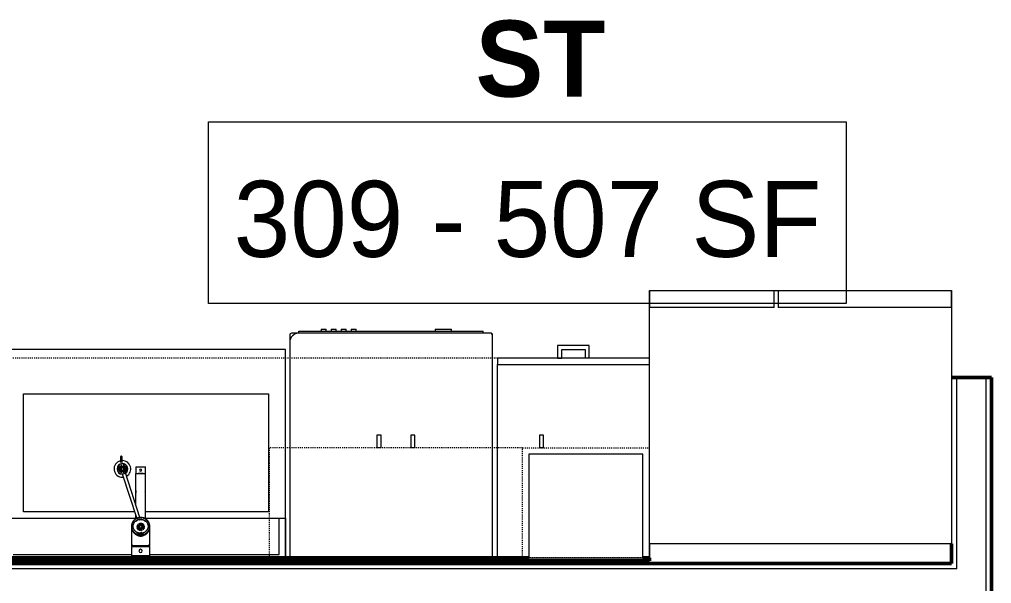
# Model space of a CAD drawing. Header units: inches. Extents: x -4217 to -1814, y 9706 to 12425.
# Drawn here: x -3292.2 to -3177.1, y 11916.4 to 11983.1 of the extents above; entities that cross this region are included whole.
import ezdxf

# ---------------------------------------------------------------- set-up
doc = ezdxf.new("R2010")
doc.units = ezdxf.units.IN
doc.header["$MEASUREMENT"] = 0
doc.linetypes.add('Dash', pattern=[0.25, 0.125, -0.125])
for name, color, linetype, lineweight in [('A-AREA-IDEN', 2, 'Continuous', 9), ('A-GENM-2', 250, 'Continuous', 9), ('A-GENM-3', 10, 'Continuous', 50), ('A-WALL-3', 10, 'Continuous', 50), ('A-WALL-4', 50, 'Continuous', 13), ('P-SANR-FIXT-2', 250, 'Continuous', 9), ('Q-CASE-3', 250, 'Continuous', 9), ('Q-CASE-4', 250, 'Dash', 9), ('Q-CASE-HDLN-1', 250, 'Dash', 9), ('Q-SPCQ-1', 250, 'Continuous', 9)]:
    doc.layers.add(name, color=color, linetype=linetype, lineweight=lineweight)
doc.styles.add('Century Gothic', font='ufonts.com_century-gothic.ttf', dxfattribs={"height": 9})
doc.styles.add('Century Gothic_B', font='GOTHICB.TTF', dxfattribs={"height": 9})

msp = doc.modelspace()

# ---------------------------------------------------------------- linework, layer by layer
at = {"layer": 'A-AREA-IDEN', "flags": 128}
msp.add_lwpolyline([(-3269.85459, 11971.02985), (-3194.34908, 11971.02985), (-3194.34908, 11949.53379), (-3269.85459, 11949.53379)], close=True, dxfattribs=at)
at = {"layer": 'A-GENM-2'}
for p, q in [((-3280.27169, 11931.35082), (-3280.27169, 11930.68568)), ((-3280.07484, 11930.68568), (-3280.07484, 11931.35082)), ((-3280.33364, 11929.92145), (-3280.46593, 11930.3406)), ((-3279.91688, 11930.5177), (-3279.7835, 11930.09507)), ((-3278.4446, 11930.19371), (-3278.4446, 11929.40631)), ((-3278.4446, 11930.19371), (-3277.30287, 11930.19371)), ((-3277.30287, 11929.40631), (-3277.30287, 11930.19371)), ((-3280.28173, 11929.93783), (-3280.33364, 11929.92145)), ((-3280.04897, 11929.35021), (-3278.33578, 11924.07756)), ((-3277.95481, 11924.1791), (-3279.67521, 11929.47396)), ((-3278.46429, 11929.40631), (-3278.46429, 11925.73887)), ((-3278.46429, 11929.40631), (-3278.44417, 11929.40631)), ((-3278.37055, 11929.40631), (-3278.29132, 11929.40631)), ((-3278.27869, 11929.40631), (-3278.16901, 11929.40631)), ((-3278.15971, 11929.40631), (-3278.02658, 11929.40631)), ((-3278.02682, 11929.40631), (-3278.15917, 11929.40631)), ((-3278.0216, 11929.40631), (-3277.72587, 11929.40631)), ((-3277.72599, 11929.40631), (-3278.02149, 11929.40631)), ((-3277.72089, 11929.40631), (-3277.58776, 11929.40631)), ((-3277.5883, 11929.40631), (-3277.72065, 11929.40631)), ((-3277.57846, 11929.40631), (-3277.46878, 11929.40631)), ((-3277.45615, 11929.40631), (-3277.37692, 11929.40631)), ((-3277.3623, 11929.40631), (-3277.28319, 11929.40631)), ((-3277.28319, 11924.00696), (-3277.28319, 11929.40631)), ((-3278.46429, 11927.99903), (-3278.46429, 11927.08189)), ((-3277.28319, 11927.08189), (-3277.28319, 11927.99903)), ((-3278.46429, 11924.44239), (-3278.46429, 11924.00696)), ((-3277.25492, 11923.95153), (-3277.29086, 11923.97432)), ((-3278.95641, 11923.10709), (-3278.95641, 11920.84331)), ((-3277.87374, 11922.27489), (-3277.90937, 11922.27556)), ((-3276.79106, 11920.84331), (-3276.79106, 11923.10709)), ((-3278.89736, 11921.00565), (-3278.89736, 11920.76516)), ((-3276.85011, 11920.76516), (-3276.85011, 11921.00565)), ((-3276.79106, 11920.84331), (-3278.95641, 11920.84331)), ((-3278.95641, 11920.76516), (-3278.95641, 11919.66221)), ((-3278.95641, 11920.76516), (-3276.79106, 11920.76516)), ((-3276.79106, 11919.66221), (-3276.79106, 11920.76516)), ((-3276.79106, 11919.66221), (-3278.95641, 11919.66221))]:
    msp.add_line(p, q, dxfattribs=at)
at = {"layer": 'A-GENM-2', "flags": 128}
for points in [[(-3277.87374, 11924.17753), (-3277.91682, 11924.17671), (-3277.95983, 11924.17427), (-3278.00271, 11924.1702), (-3278.04539, 11924.16452), (-3278.0878, 11924.15722), (-3278.12988, 11924.14832), (-3278.17156, 11924.13784), (-3278.21278, 11924.12578), (-3278.25346, 11924.11218), (-3278.29356, 11924.09703), (-3278.33299, 11924.08038), (-3278.37171, 11924.06224), (-3278.40965, 11924.04265), (-3278.44675, 11924.02162), (-3278.48295, 11923.9992), (-3278.51819, 11923.97541), (-3278.55241, 11923.9503), (-3278.58557, 11923.92389), (-3278.6176, 11923.89624), (-3278.64845, 11923.86737), (-3278.67808, 11923.83735), (-3278.70644, 11923.80621), (-3278.73347, 11923.774), (-3278.75913, 11923.74078), (-3278.78338, 11923.70659), (-3278.80618, 11923.67149), (-3278.82749, 11923.63554), (-3278.84727, 11923.59878), (-3278.8655, 11923.56129), (-3278.88213, 11923.52313), (-3278.89714, 11923.48434), (-3278.9105, 11923.445), (-3278.9222, 11923.40517), (-3278.9322, 11923.36492), (-3278.94049, 11923.32431), (-3278.94707, 11923.28341), (-3278.95191, 11923.24229), (-3278.955, 11923.20101), (-3278.95635, 11923.15965), (-3278.95641, 11923.14848)], [(-3278.9105, 11923.40362), (-3278.9222, 11923.36379), (-3278.9322, 11923.32354), (-3278.94049, 11923.28293), (-3278.94707, 11923.24203), (-3278.95191, 11923.20091), (-3278.955, 11923.15963), (-3278.95635, 11923.11826), (-3278.95641, 11923.10709)], [(-3278.91096, 11923.41751), (-3278.92254, 11923.37579), (-3278.93245, 11923.33363), (-3278.94066, 11923.29111), (-3278.94717, 11923.2483), (-3278.95195, 11923.20526), (-3278.95502, 11923.16207), (-3278.95635, 11923.11878), (-3278.95595, 11923.07548), (-3278.95382, 11923.03223), (-3278.94996, 11922.9891), (-3278.94439, 11922.94615), (-3278.93709, 11922.90347), (-3278.9281, 11922.86111), (-3278.91742, 11922.81914)], [(-3278.91096, 11923.41751), (-3278.92254, 11923.37579), (-3278.93245, 11923.33363), (-3278.94066, 11923.29111), (-3278.94717, 11923.2483), (-3278.95195, 11923.20526), (-3278.95502, 11923.16207), (-3278.95635, 11923.11878), (-3278.95595, 11923.07548), (-3278.95382, 11923.03223), (-3278.94996, 11922.9891), (-3278.94439, 11922.94615), (-3278.93709, 11922.90347), (-3278.9281, 11922.86111), (-3278.91742, 11922.81914)], [(-3278.91096, 11923.41751), (-3278.92254, 11923.37579), (-3278.93245, 11923.33363), (-3278.94066, 11923.29111), (-3278.94717, 11923.2483), (-3278.95195, 11923.20526), (-3278.95502, 11923.16207), (-3278.95635, 11923.11878), (-3278.95595, 11923.07548), (-3278.95382, 11923.03223), (-3278.94996, 11922.9891), (-3278.94439, 11922.94615), (-3278.93709, 11922.90347), (-3278.9281, 11922.86111), (-3278.91742, 11922.81914)], [(-3278.91096, 11923.41751), (-3278.92254, 11923.37579), (-3278.93245, 11923.33363), (-3278.94066, 11923.29111), (-3278.94717, 11923.2483), (-3278.95195, 11923.20526), (-3278.95502, 11923.16207), (-3278.95635, 11923.11878), (-3278.95595, 11923.07548), (-3278.95382, 11923.03223), (-3278.94996, 11922.9891), (-3278.94439, 11922.94615), (-3278.93709, 11922.90347), (-3278.9281, 11922.86111), (-3278.91742, 11922.81914)], [(-3278.91096, 11923.41751), (-3278.92254, 11923.37579), (-3278.93245, 11923.33363), (-3278.94066, 11923.29111), (-3278.94717, 11923.2483), (-3278.95195, 11923.20526), (-3278.95502, 11923.16207), (-3278.95635, 11923.11878), (-3278.95595, 11923.07548), (-3278.95382, 11923.03223), (-3278.94996, 11922.9891), (-3278.94439, 11922.94615), (-3278.93709, 11922.90347), (-3278.9281, 11922.86111), (-3278.91742, 11922.81914)], [(-3278.91096, 11923.41751), (-3278.92254, 11923.37579), (-3278.93245, 11923.33363), (-3278.94066, 11923.29111), (-3278.94717, 11923.2483), (-3278.95195, 11923.20526), (-3278.95502, 11923.16207), (-3278.95635, 11923.11878), (-3278.95595, 11923.07548), (-3278.95382, 11923.03223), (-3278.94996, 11922.9891), (-3278.94439, 11922.94615), (-3278.93709, 11922.90347), (-3278.9281, 11922.86111), (-3278.91742, 11922.81914)], [(-3278.55452, 11923.94895), (-3278.58764, 11923.92106), (-3278.61962, 11923.89186), (-3278.6504, 11923.8614), (-3278.67994, 11923.82974), (-3278.7082, 11923.79692), (-3278.73512, 11923.763), (-3278.76066, 11923.72803), (-3278.78478, 11923.69207), (-3278.80744, 11923.65517), (-3278.82861, 11923.61739), (-3278.84825, 11923.5788)], [(-3278.55452, 11923.94895), (-3278.58764, 11923.92106), (-3278.61962, 11923.89186), (-3278.6504, 11923.8614), (-3278.67994, 11923.82974), (-3278.7082, 11923.79692), (-3278.73512, 11923.763), (-3278.76066, 11923.72803), (-3278.78478, 11923.69207), (-3278.80744, 11923.65517), (-3278.82861, 11923.61739), (-3278.84825, 11923.5788)], [(-3278.55452, 11923.94895), (-3278.58764, 11923.92106), (-3278.61962, 11923.89186), (-3278.6504, 11923.8614), (-3278.67994, 11923.82974), (-3278.7082, 11923.79692), (-3278.73512, 11923.763), (-3278.76066, 11923.72803), (-3278.78478, 11923.69207), (-3278.80744, 11923.65517), (-3278.82861, 11923.61739), (-3278.84825, 11923.5788)], [(-3278.55452, 11923.94895), (-3278.58764, 11923.92106), (-3278.61962, 11923.89186), (-3278.6504, 11923.8614), (-3278.67994, 11923.82974), (-3278.7082, 11923.79692), (-3278.73512, 11923.763), (-3278.76066, 11923.72803), (-3278.78478, 11923.69207), (-3278.80744, 11923.65517), (-3278.82861, 11923.61739), (-3278.84825, 11923.5788)], [(-3278.55452, 11923.94895), (-3278.58764, 11923.92106), (-3278.61962, 11923.89186), (-3278.6504, 11923.8614), (-3278.67994, 11923.82974), (-3278.7082, 11923.79692), (-3278.73512, 11923.763), (-3278.76066, 11923.72803), (-3278.78478, 11923.69207), (-3278.80744, 11923.65517), (-3278.82861, 11923.61739), (-3278.84825, 11923.5788)], [(-3278.55452, 11923.94895), (-3278.58764, 11923.92106), (-3278.61962, 11923.89186), (-3278.6504, 11923.8614), (-3278.67994, 11923.82974), (-3278.7082, 11923.79692), (-3278.73512, 11923.763), (-3278.76066, 11923.72803), (-3278.78478, 11923.69207), (-3278.80744, 11923.65517), (-3278.82861, 11923.61739), (-3278.84825, 11923.5788)], [(-3278.75956, 11923.14848), (-3278.75886, 11923.18153), (-3278.75677, 11923.21453), (-3278.75328, 11923.24743), (-3278.74839, 11923.28018), (-3278.74213, 11923.31273), (-3278.73449, 11923.34503), (-3278.72549, 11923.37702), (-3278.71514, 11923.40866), (-3278.70345, 11923.43991), (-3278.69044, 11923.4707), (-3278.67613, 11923.501), (-3278.66054, 11923.53075), (-3278.6437, 11923.5599), (-3278.62562, 11923.58842), (-3278.60633, 11923.61625), (-3278.58587, 11923.64335), (-3278.56426, 11923.66967), (-3278.54154, 11923.69518), (-3278.51774, 11923.71983), (-3278.4929, 11923.74357), (-3278.46705, 11923.76638), (-3278.44024, 11923.7882), (-3278.41251, 11923.80901), (-3278.3839, 11923.82877), (-3278.35445, 11923.84744), (-3278.32422, 11923.86499), (-3278.29325, 11923.8814), (-3278.2616, 11923.89664), (-3278.22931, 11923.91067), (-3278.19643, 11923.92348), (-3278.16302, 11923.93503), (-3278.12914, 11923.94533), (-3278.09483, 11923.95433), (-3278.06016, 11923.96203), (-3278.02519, 11923.96842), (-3277.98996, 11923.97348), (-3277.95454, 11923.97721), (-3277.91899, 11923.97959), (-3277.88336, 11923.98063), (-3277.87374, 11923.98068)], [(-3278.71514, 11923.36728), (-3278.70345, 11923.39853), (-3278.69044, 11923.42932)], [(-3278.55241, 11923.90891), (-3278.58557, 11923.88251), (-3278.6176, 11923.85485), (-3278.64845, 11923.82599)], [(-3277.87374, 11924.18977), (-3277.91703, 11924.1889), (-3277.96026, 11924.18631), (-3278.00335, 11924.18198), (-3278.04623, 11924.17594), (-3278.08883, 11924.16819), (-3278.13109, 11924.15874), (-3278.17294, 11924.14761), (-3278.21431, 11924.13481), (-3278.25514, 11924.12037), (-3278.29535, 11924.1043), (-3278.33489, 11924.08665), (-3278.37369, 11924.06742), (-3278.4117, 11924.04666), (-3278.44884, 11924.0244), (-3278.48506, 11924.00066), (-3278.52031, 11923.9755)], [(-3277.87374, 11924.18977), (-3277.91703, 11924.1889), (-3277.96026, 11924.18631), (-3278.00335, 11924.18198), (-3278.04623, 11924.17594), (-3278.08883, 11924.16819), (-3278.13109, 11924.15874), (-3278.17294, 11924.14761), (-3278.21431, 11924.13481), (-3278.25514, 11924.12037), (-3278.29535, 11924.1043), (-3278.33489, 11924.08665), (-3278.37369, 11924.06742), (-3278.4117, 11924.04666), (-3278.44884, 11924.0244), (-3278.48506, 11924.00066)], [(-3277.87374, 11924.18977), (-3277.91703, 11924.1889), (-3277.96026, 11924.18631), (-3278.00335, 11924.18198), (-3278.04623, 11924.17594), (-3278.08883, 11924.16819), (-3278.13109, 11924.15874), (-3278.17294, 11924.14761), (-3278.21431, 11924.13481), (-3278.25514, 11924.12037), (-3278.29535, 11924.1043), (-3278.33489, 11924.08665), (-3278.37369, 11924.06742), (-3278.4117, 11924.04666), (-3278.44884, 11924.0244), (-3278.48506, 11924.00066)], [(-3277.87374, 11924.18977), (-3277.91703, 11924.1889), (-3277.96026, 11924.18631), (-3278.00335, 11924.18198), (-3278.04623, 11924.17594), (-3278.08883, 11924.16819), (-3278.13109, 11924.15874), (-3278.17294, 11924.14761), (-3278.21431, 11924.13481), (-3278.25514, 11924.12037), (-3278.29535, 11924.1043), (-3278.33489, 11924.08665), (-3278.37369, 11924.06742), (-3278.4117, 11924.04666), (-3278.44884, 11924.0244), (-3278.48506, 11924.00066)], [(-3277.87374, 11924.18977), (-3277.91703, 11924.1889), (-3277.96026, 11924.18631), (-3278.00335, 11924.18198), (-3278.04623, 11924.17594), (-3278.08883, 11924.16819), (-3278.13109, 11924.15874), (-3278.17294, 11924.14761), (-3278.21431, 11924.13481), (-3278.25514, 11924.12037), (-3278.29535, 11924.1043), (-3278.33489, 11924.08665), (-3278.37369, 11924.06742), (-3278.4117, 11924.04666), (-3278.44884, 11924.0244), (-3278.48506, 11924.00066)], [(-3277.87374, 11924.18977), (-3277.91703, 11924.1889), (-3277.96026, 11924.18631), (-3278.00335, 11924.18198), (-3278.04623, 11924.17594), (-3278.08883, 11924.16819), (-3278.13109, 11924.15874), (-3278.17294, 11924.14761), (-3278.21431, 11924.13481), (-3278.25514, 11924.12037), (-3278.29535, 11924.1043), (-3278.33489, 11924.08665), (-3278.37369, 11924.06742), (-3278.4117, 11924.04666), (-3278.44884, 11924.0244), (-3278.48506, 11924.00066)], [(-3278.46705, 11923.72499), (-3278.44024, 11923.74682), (-3278.41251, 11923.76763), (-3278.3839, 11923.78738), (-3278.35445, 11923.80606), (-3278.32422, 11923.82361), (-3278.29325, 11923.84002), (-3278.2616, 11923.85525), (-3278.22931, 11923.86929)], [(-3278.12988, 11924.10694), (-3278.17156, 11924.09646), (-3278.21278, 11924.0844), (-3278.25346, 11924.07079), (-3278.29356, 11924.05565), (-3278.33299, 11924.039), (-3278.37171, 11924.02086)], [(-3277.87374, 11924.13615), (-3277.91682, 11924.13533), (-3277.95983, 11924.13289), (-3278.00271, 11924.12882), (-3278.04539, 11924.12313), (-3278.0878, 11924.11584)], [(-3278.06016, 11923.92065), (-3278.02519, 11923.92704), (-3277.98996, 11923.9321), (-3277.95454, 11923.93583), (-3277.91899, 11923.93821), (-3277.88336, 11923.93925), (-3277.87374, 11923.9393)], [(-3276.88926, 11923.55765), (-3276.90807, 11923.59665), (-3276.92842, 11923.63488), (-3276.95028, 11923.67226), (-3276.97362, 11923.70874), (-3276.9984, 11923.74425), (-3277.02458, 11923.77874), (-3277.05211, 11923.81216), (-3277.08097, 11923.84446), (-3277.11109, 11923.87557), (-3277.14243, 11923.90545), (-3277.17494, 11923.93406), (-3277.20857, 11923.96134), (-3277.24326, 11923.98726), (-3277.27896, 11924.01177), (-3277.31562, 11924.03483), (-3277.35316, 11924.0564), (-3277.39154, 11924.07646), (-3277.43069, 11924.09497), (-3277.47055, 11924.1119), (-3277.51105, 11924.12722), (-3277.55214, 11924.1409), (-3277.59374, 11924.15294), (-3277.63578, 11924.1633), (-3277.67821, 11924.17197), (-3277.72095, 11924.17894), (-3277.76393, 11924.18419), (-3277.80709, 11924.18772), (-3277.85036, 11924.18952), (-3277.87374, 11924.18977)], [(-3277.24326, 11923.98726), (-3277.27896, 11924.01177), (-3277.31562, 11924.03483), (-3277.35316, 11924.0564), (-3277.39154, 11924.07646), (-3277.43069, 11924.09497), (-3277.47055, 11924.1119), (-3277.51105, 11924.12722), (-3277.55214, 11924.1409), (-3277.59374, 11924.15294), (-3277.63578, 11924.1633), (-3277.67821, 11924.17197), (-3277.72095, 11924.17894), (-3277.76393, 11924.18419), (-3277.80709, 11924.18772), (-3277.85036, 11924.18952), (-3277.87374, 11924.18977)], [(-3277.24326, 11923.98726), (-3277.27896, 11924.01177), (-3277.31562, 11924.03483), (-3277.35316, 11924.0564), (-3277.39154, 11924.07646), (-3277.43069, 11924.09497), (-3277.47055, 11924.1119), (-3277.51105, 11924.12722), (-3277.55214, 11924.1409), (-3277.59374, 11924.15294), (-3277.63578, 11924.1633), (-3277.67821, 11924.17197), (-3277.72095, 11924.17894), (-3277.76393, 11924.18419), (-3277.80709, 11924.18772), (-3277.85036, 11924.18952), (-3277.87374, 11924.18977)], [(-3277.24326, 11923.98726), (-3277.27896, 11924.01177), (-3277.31562, 11924.03483), (-3277.35316, 11924.0564), (-3277.39154, 11924.07646), (-3277.43069, 11924.09497), (-3277.47055, 11924.1119), (-3277.51105, 11924.12722), (-3277.55214, 11924.1409), (-3277.59374, 11924.15294), (-3277.63578, 11924.1633), (-3277.67821, 11924.17197), (-3277.72095, 11924.17894), (-3277.76393, 11924.18419), (-3277.80709, 11924.18772), (-3277.85036, 11924.18952), (-3277.87374, 11924.18977)], [(-3277.24326, 11923.98726), (-3277.27896, 11924.01177), (-3277.31562, 11924.03483), (-3277.35316, 11924.0564), (-3277.39154, 11924.07646), (-3277.43069, 11924.09497), (-3277.47055, 11924.1119), (-3277.51105, 11924.12722), (-3277.55214, 11924.1409), (-3277.59374, 11924.15294), (-3277.63578, 11924.1633), (-3277.67821, 11924.17197), (-3277.72095, 11924.17894), (-3277.76393, 11924.18419), (-3277.80709, 11924.18772), (-3277.85036, 11924.18952), (-3277.87374, 11924.18977)], [(-3277.24326, 11923.98726), (-3277.27896, 11924.01177), (-3277.31562, 11924.03483), (-3277.35316, 11924.0564), (-3277.39154, 11924.07646), (-3277.43069, 11924.09497), (-3277.47055, 11924.1119), (-3277.51105, 11924.12722), (-3277.55214, 11924.1409), (-3277.59374, 11924.15294), (-3277.63578, 11924.1633), (-3277.67821, 11924.17197), (-3277.72095, 11924.17894), (-3277.76393, 11924.18419), (-3277.80709, 11924.18772), (-3277.85036, 11924.18952), (-3277.87374, 11924.18977)], [(-3276.79106, 11923.14848), (-3276.79193, 11923.18985), (-3276.79456, 11923.23116), (-3276.79893, 11923.27233), (-3276.80503, 11923.3133), (-3276.81287, 11923.35399), (-3276.82241, 11923.39435), (-3276.83365, 11923.4343), (-3276.84656, 11923.47377), (-3276.86113, 11923.51272), (-3276.87733, 11923.55106), (-3276.89513, 11923.58874), (-3276.91449, 11923.62569), (-3276.93539, 11923.66187), (-3276.95779, 11923.6972), (-3276.98166, 11923.73164), (-3277.00694, 11923.76513), (-3277.03361, 11923.79762), (-3277.06161, 11923.82905), (-3277.0909, 11923.85938), (-3277.12143, 11923.88856), (-3277.15315, 11923.91655), (-3277.18601, 11923.94329), (-3277.21995, 11923.96876), (-3277.25492, 11923.99291), (-3277.29086, 11924.01571), (-3277.32772, 11924.03711), (-3277.36544, 11924.0571), (-3277.40396, 11924.07563), (-3277.4432, 11924.09269), (-3277.48313, 11924.10824), (-3277.52366, 11924.12226), (-3277.56474, 11924.13474), (-3277.6063, 11924.14565), (-3277.64828, 11924.15497), (-3277.6906, 11924.1627), (-3277.73322, 11924.16883), (-3277.77605, 11924.17333), (-3277.81904, 11924.17621), (-3277.86211, 11924.17747), (-3277.87374, 11924.17753)], [(-3277.73322, 11924.12744), (-3277.77605, 11924.13195), (-3277.81904, 11924.13483), (-3277.86211, 11924.13609), (-3277.87374, 11924.13615)], [(-3277.87374, 11923.98068), (-3277.8381, 11923.98), (-3277.80252, 11923.97798), (-3277.76706, 11923.97462), (-3277.73177, 11923.96992), (-3277.69672, 11923.96389), (-3277.66197, 11923.95654), (-3277.62756, 11923.94788), (-3277.59355, 11923.93794), (-3277.56001, 11923.92672), (-3277.52699, 11923.91425), (-3277.49453, 11923.90054), (-3277.4627, 11923.88563), (-3277.43154, 11923.86954), (-3277.40111, 11923.85229), (-3277.37144, 11923.83391), (-3277.3426, 11923.81445), (-3277.31463, 11923.79392), (-3277.28757, 11923.77236), (-3277.26145, 11923.74982), (-3277.23634, 11923.72633), (-3277.21225, 11923.70192), (-3277.18923, 11923.67664), (-3277.16732, 11923.65053), (-3277.14655, 11923.62364), (-3277.12694, 11923.596), (-3277.10854, 11923.56767), (-3277.09135, 11923.53868), (-3277.07542, 11923.50908), (-3277.06077, 11923.47893), (-3277.04741, 11923.44827), (-3277.03536, 11923.41714), (-3277.02464, 11923.3856), (-3277.01528, 11923.35369), (-3277.00727, 11923.32147), (-3277.00063, 11923.28899), (-3276.99538, 11923.25629), (-3276.99151, 11923.22342), (-3276.98904, 11923.19044), (-3276.98796, 11923.1574), (-3276.98791, 11923.14848)], [(-3277.87374, 11923.9393), (-3277.8381, 11923.93862), (-3277.80252, 11923.9366), (-3277.76706, 11923.93324), (-3277.73177, 11923.92854), (-3277.69672, 11923.92251)], [(-3277.4432, 11924.0513), (-3277.48313, 11924.06686), (-3277.52366, 11924.08088)], [(-3277.49453, 11923.85916), (-3277.4627, 11923.84425), (-3277.43154, 11923.82815), (-3277.40111, 11923.81091), (-3277.37144, 11923.79253), (-3277.3426, 11923.77306), (-3277.31463, 11923.75254), (-3277.28757, 11923.73098)], [(-3276.88926, 11923.55765), (-3276.90807, 11923.59665), (-3276.92842, 11923.63488), (-3276.95028, 11923.67226), (-3276.97362, 11923.70874), (-3276.9984, 11923.74425), (-3277.02458, 11923.77874), (-3277.05211, 11923.81216), (-3277.08097, 11923.84446), (-3277.11109, 11923.87557), (-3277.14243, 11923.90545), (-3277.17494, 11923.93406), (-3277.20857, 11923.96134)], [(-3276.88926, 11923.55765), (-3276.90807, 11923.59665), (-3276.92842, 11923.63488), (-3276.95028, 11923.67226), (-3276.97362, 11923.70874), (-3276.9984, 11923.74425), (-3277.02458, 11923.77874), (-3277.05211, 11923.81216), (-3277.08097, 11923.84446), (-3277.11109, 11923.87557), (-3277.14243, 11923.90545), (-3277.17494, 11923.93406), (-3277.20857, 11923.96134)], [(-3276.88926, 11923.55765), (-3276.90807, 11923.59665), (-3276.92842, 11923.63488), (-3276.95028, 11923.67226), (-3276.97362, 11923.70874), (-3276.9984, 11923.74425), (-3277.02458, 11923.77874), (-3277.05211, 11923.81216), (-3277.08097, 11923.84446), (-3277.11109, 11923.87557), (-3277.14243, 11923.90545), (-3277.17494, 11923.93406), (-3277.20857, 11923.96134)], [(-3276.88926, 11923.55765), (-3276.90807, 11923.59665), (-3276.92842, 11923.63488), (-3276.95028, 11923.67226), (-3276.97362, 11923.70874), (-3276.9984, 11923.74425), (-3277.02458, 11923.77874), (-3277.05211, 11923.81216), (-3277.08097, 11923.84446), (-3277.11109, 11923.87557), (-3277.14243, 11923.90545), (-3277.17494, 11923.93406), (-3277.20857, 11923.96134)], [(-3276.88926, 11923.55765), (-3276.90807, 11923.59665), (-3276.92842, 11923.63488), (-3276.95028, 11923.67226), (-3276.97362, 11923.70874), (-3276.9984, 11923.74425), (-3277.02458, 11923.77874), (-3277.05211, 11923.81216), (-3277.08097, 11923.84446), (-3277.11109, 11923.87557), (-3277.14243, 11923.90545), (-3277.17494, 11923.93406), (-3277.20857, 11923.96134)], [(-3276.93539, 11923.62049), (-3276.95779, 11923.65582), (-3276.98166, 11923.69026), (-3277.00694, 11923.72375), (-3277.03361, 11923.75624), (-3277.06161, 11923.78767), (-3277.0909, 11923.818), (-3277.12143, 11923.84718), (-3277.15315, 11923.87516)], [(-3277.06077, 11923.43755), (-3277.04741, 11923.40688), (-3277.03536, 11923.37576)], [(-3276.79106, 11923.10709), (-3276.79193, 11923.14847), (-3276.79456, 11923.18978), (-3276.79893, 11923.23095), (-3276.80503, 11923.27192), (-3276.81287, 11923.31261), (-3276.82241, 11923.35297), (-3276.83365, 11923.39292), (-3276.84656, 11923.43239)], [(-3276.82493, 11922.8384), (-3276.81502, 11922.88055), (-3276.80681, 11922.92307), (-3276.80031, 11922.96589), (-3276.79552, 11923.00892), (-3276.79246, 11923.05212), (-3276.79112, 11923.0954), (-3276.79152, 11923.13871), (-3276.79365, 11923.18196), (-3276.79751, 11923.22509), (-3276.80309, 11923.26803), (-3276.81038, 11923.31072), (-3276.81937, 11923.35308), (-3276.83005, 11923.39505), (-3276.8424, 11923.43655)], [(-3276.82493, 11922.8384), (-3276.81502, 11922.88055), (-3276.80681, 11922.92307), (-3276.80031, 11922.96589), (-3276.79552, 11923.00892), (-3276.79246, 11923.05212), (-3276.79112, 11923.0954), (-3276.79152, 11923.13871), (-3276.79365, 11923.18196), (-3276.79751, 11923.22509), (-3276.80309, 11923.26803), (-3276.81038, 11923.31072), (-3276.81937, 11923.35308), (-3276.83005, 11923.39505), (-3276.8424, 11923.43655)], [(-3276.82493, 11922.8384), (-3276.81502, 11922.88055), (-3276.80681, 11922.92307), (-3276.80031, 11922.96589), (-3276.79552, 11923.00892), (-3276.79246, 11923.05212), (-3276.79112, 11923.0954), (-3276.79152, 11923.13871), (-3276.79365, 11923.18196), (-3276.79751, 11923.22509), (-3276.80309, 11923.26803), (-3276.81038, 11923.31072), (-3276.81937, 11923.35308), (-3276.83005, 11923.39505), (-3276.8424, 11923.43655)], [(-3276.82493, 11922.8384), (-3276.81502, 11922.88055), (-3276.80681, 11922.92307), (-3276.80031, 11922.96589), (-3276.79552, 11923.00892), (-3276.79246, 11923.05212), (-3276.79112, 11923.0954), (-3276.79152, 11923.13871), (-3276.79365, 11923.18196), (-3276.79751, 11923.22509), (-3276.80309, 11923.26803), (-3276.81038, 11923.31072), (-3276.81937, 11923.35308), (-3276.83005, 11923.39505), (-3276.8424, 11923.43655)], [(-3276.82493, 11922.8384), (-3276.81502, 11922.88055), (-3276.80681, 11922.92307), (-3276.80031, 11922.96589), (-3276.79552, 11923.00892), (-3276.79246, 11923.05212), (-3276.79112, 11923.0954), (-3276.79152, 11923.13871), (-3276.79365, 11923.18196), (-3276.79751, 11923.22509), (-3276.80309, 11923.26803), (-3276.81038, 11923.31072), (-3276.81937, 11923.35308), (-3276.83005, 11923.39505), (-3276.8424, 11923.43655)], [(-3276.82493, 11922.8384), (-3276.81502, 11922.88055), (-3276.80681, 11922.92307), (-3276.80031, 11922.96589), (-3276.79552, 11923.00892), (-3276.79246, 11923.05212), (-3276.79112, 11923.0954), (-3276.79152, 11923.13871), (-3276.79365, 11923.18196), (-3276.79751, 11923.22509), (-3276.80309, 11923.26803), (-3276.81038, 11923.31072), (-3276.81937, 11923.35308), (-3276.83005, 11923.39505), (-3276.8424, 11923.43655)], [(-3278.95641, 11923.14848), (-3278.95554, 11923.1071), (-3278.95291, 11923.06579), (-3278.94855, 11923.02462), (-3278.94244, 11922.98365), (-3278.93461, 11922.94296), (-3278.92506, 11922.9026), (-3278.91382, 11922.86265), (-3278.90091, 11922.82318), (-3278.88634, 11922.78423), (-3278.87014, 11922.74589), (-3278.85235, 11922.70821), (-3278.83298, 11922.67126), (-3278.81208, 11922.63508), (-3278.78968, 11922.59975), (-3278.76582, 11922.56531), (-3278.74053, 11922.53182), (-3278.71386, 11922.49933), (-3278.68586, 11922.4679), (-3278.65657, 11922.43757), (-3278.62604, 11922.40839), (-3278.59432, 11922.3804), (-3278.56147, 11922.35366), (-3278.52753, 11922.32819), (-3278.49255, 11922.30404), (-3278.45661, 11922.28124), (-3278.41975, 11922.25984), (-3278.38203, 11922.23985), (-3278.34352, 11922.22132), (-3278.30427, 11922.20426), (-3278.26435, 11922.18871), (-3278.22381, 11922.17469), (-3278.18274, 11922.16221), (-3278.14118, 11922.1513), (-3278.0992, 11922.14198), (-3278.05687, 11922.13425), (-3278.01426, 11922.12812), (-3277.97142, 11922.12362), (-3277.92844, 11922.12074), (-3277.88537, 11922.11948), (-3277.87374, 11922.11942)], [(-3278.95641, 11923.10709), (-3278.95554, 11923.06572), (-3278.95291, 11923.02441), (-3278.94855, 11922.98323), (-3278.94244, 11922.94227), (-3278.93461, 11922.90157), (-3278.92506, 11922.86122), (-3278.91382, 11922.82127), (-3278.90091, 11922.78179), (-3278.88634, 11922.74285), (-3278.87014, 11922.70451), (-3278.85235, 11922.66683), (-3278.83298, 11922.62987), (-3278.81208, 11922.5937), (-3278.78968, 11922.55836), (-3278.76582, 11922.52392), (-3278.74053, 11922.49043), (-3278.71386, 11922.45795), (-3278.68586, 11922.42651), (-3278.65657, 11922.39618), (-3278.62604, 11922.36701), (-3278.59432, 11922.33902), (-3278.56147, 11922.31227), (-3278.52753, 11922.28681), (-3278.49255, 11922.26266), (-3278.45661, 11922.23986), (-3278.41975, 11922.21846), (-3278.38203, 11922.19847), (-3278.34352, 11922.17994), (-3278.30427, 11922.16288), (-3278.26435, 11922.14733), (-3278.22381, 11922.13331), (-3278.18274, 11922.12083), (-3278.14118, 11922.10992), (-3278.0992, 11922.10059), (-3278.05687, 11922.09286), (-3278.01426, 11922.08674), (-3277.97142, 11922.08224), (-3277.92844, 11922.07935), (-3277.88537, 11922.0781), (-3277.87374, 11922.07804)], [(-3278.90507, 11922.77763), (-3278.89107, 11922.73666), (-3278.87544, 11922.69627), (-3278.85821, 11922.65654), (-3278.83941, 11922.61753), (-3278.81906, 11922.57931), (-3278.7972, 11922.54193), (-3278.77386, 11922.50545), (-3278.74908, 11922.46994), (-3278.7229, 11922.43544), (-3278.69536, 11922.40202), (-3278.66651, 11922.36973), (-3278.63639, 11922.33862), (-3278.60505, 11922.30873), (-3278.57253, 11922.28013), (-3278.53891, 11922.25284), (-3278.50421, 11922.22693), (-3278.46851, 11922.20242), (-3278.43186, 11922.17936), (-3278.39431, 11922.15778), (-3278.35593, 11922.13772), (-3278.31678, 11922.11922), (-3278.27692, 11922.10229), (-3278.23642, 11922.08697), (-3278.19534, 11922.07328), (-3278.15374, 11922.06125), (-3278.11169, 11922.05089), (-3278.06926, 11922.04222), (-3278.02652, 11922.03525), (-3277.98354, 11922.03), (-3277.94038, 11922.02647), (-3277.89711, 11922.02467), (-3277.87374, 11922.02442)], [(-3278.87544, 11922.69627), (-3278.85821, 11922.65654), (-3278.83941, 11922.61753), (-3278.81906, 11922.57931), (-3278.7972, 11922.54193), (-3278.77386, 11922.50545), (-3278.74908, 11922.46994), (-3278.7229, 11922.43544), (-3278.69536, 11922.40202), (-3278.66651, 11922.36973), (-3278.63639, 11922.33862), (-3278.60505, 11922.30873), (-3278.57253, 11922.28013), (-3278.53891, 11922.25284)], [(-3278.87544, 11922.69627), (-3278.85821, 11922.65654), (-3278.83941, 11922.61753), (-3278.81906, 11922.57931), (-3278.7972, 11922.54193), (-3278.77386, 11922.50545), (-3278.74908, 11922.46994), (-3278.7229, 11922.43544), (-3278.69536, 11922.40202), (-3278.66651, 11922.36973), (-3278.63639, 11922.33862), (-3278.60505, 11922.30873), (-3278.57253, 11922.28013), (-3278.53891, 11922.25284)], [(-3278.87544, 11922.69627), (-3278.85821, 11922.65654), (-3278.83941, 11922.61753), (-3278.81906, 11922.57931), (-3278.7972, 11922.54193), (-3278.77386, 11922.50545), (-3278.74908, 11922.46994), (-3278.7229, 11922.43544), (-3278.69536, 11922.40202), (-3278.66651, 11922.36973), (-3278.63639, 11922.33862), (-3278.60505, 11922.30873), (-3278.57253, 11922.28013), (-3278.53891, 11922.25284)], [(-3278.87544, 11922.69627), (-3278.85821, 11922.65654), (-3278.83941, 11922.61753), (-3278.81906, 11922.57931), (-3278.7972, 11922.54193), (-3278.77386, 11922.50545), (-3278.74908, 11922.46994), (-3278.7229, 11922.43544), (-3278.69536, 11922.40202), (-3278.66651, 11922.36973), (-3278.63639, 11922.33862), (-3278.60505, 11922.30873), (-3278.57253, 11922.28013), (-3278.53891, 11922.25284)], [(-3278.87544, 11922.69627), (-3278.85821, 11922.65654), (-3278.83941, 11922.61753), (-3278.81906, 11922.57931), (-3278.7972, 11922.54193), (-3278.77386, 11922.50545), (-3278.74908, 11922.46994), (-3278.7229, 11922.43544), (-3278.69536, 11922.40202), (-3278.66651, 11922.36973), (-3278.63639, 11922.33862), (-3278.60505, 11922.30873), (-3278.57253, 11922.28013), (-3278.53891, 11922.25284)], [(-3277.87374, 11922.31627), (-3277.90937, 11922.31695), (-3277.94495, 11922.31897), (-3277.98041, 11922.32233), (-3278.0157, 11922.32703), (-3278.05075, 11922.33306), (-3278.08551, 11922.34041), (-3278.11992, 11922.34907), (-3278.15392, 11922.35901), (-3278.18746, 11922.37023), (-3278.22049, 11922.3827), (-3278.25294, 11922.39641), (-3278.28478, 11922.41132), (-3278.31593, 11922.42741), (-3278.34637, 11922.44466), (-3278.37603, 11922.46304), (-3278.40487, 11922.4825), (-3278.43284, 11922.50303), (-3278.45991, 11922.52459), (-3278.48602, 11922.54713), (-3278.51114, 11922.57062), (-3278.53522, 11922.59503), (-3278.55824, 11922.62031), (-3278.58015, 11922.64642), (-3278.60093, 11922.67331), (-3278.62053, 11922.70095), (-3278.63894, 11922.72929), (-3278.65612, 11922.75827), (-3278.67205, 11922.78787), (-3278.68671, 11922.81802), (-3278.70007, 11922.84868), (-3278.71211, 11922.87981), (-3278.72283, 11922.91135), (-3278.7322, 11922.94326), (-3278.7402, 11922.97548), (-3278.74684, 11923.00796), (-3278.7521, 11923.04066), (-3278.75596, 11923.07353), (-3278.75844, 11923.10651), (-3278.75951, 11923.13955), (-3278.75956, 11923.14848)], [(-3278.48163, 11922.21143), (-3278.46851, 11922.20242), (-3278.43186, 11922.17936), (-3278.39431, 11922.15778), (-3278.35593, 11922.13772), (-3278.31678, 11922.11922), (-3278.27692, 11922.10229), (-3278.23642, 11922.08697), (-3278.19534, 11922.07328), (-3278.15374, 11922.06125), (-3278.11169, 11922.05089), (-3278.06926, 11922.04222), (-3278.02652, 11922.03525), (-3277.98354, 11922.03), (-3277.94038, 11922.02647), (-3277.89711, 11922.02467), (-3277.87374, 11922.02442)], [(-3278.48163, 11922.21143), (-3278.46851, 11922.20242), (-3278.43186, 11922.17936), (-3278.39431, 11922.15778), (-3278.35593, 11922.13772), (-3278.31678, 11922.11922), (-3278.27692, 11922.10229), (-3278.23642, 11922.08697), (-3278.19534, 11922.07328), (-3278.15374, 11922.06125), (-3278.11169, 11922.05089), (-3278.06926, 11922.04222), (-3278.02652, 11922.03525), (-3277.98354, 11922.03), (-3277.94038, 11922.02647), (-3277.89711, 11922.02467), (-3277.87374, 11922.02442)], [(-3278.48163, 11922.21143), (-3278.46851, 11922.20242), (-3278.43186, 11922.17936), (-3278.39431, 11922.15778), (-3278.35593, 11922.13772), (-3278.31678, 11922.11922), (-3278.27692, 11922.10229), (-3278.23642, 11922.08697), (-3278.19534, 11922.07328), (-3278.15374, 11922.06125), (-3278.11169, 11922.05089), (-3278.06926, 11922.04222), (-3278.02652, 11922.03525), (-3277.98354, 11922.03), (-3277.94038, 11922.02647), (-3277.89711, 11922.02467), (-3277.87374, 11922.02442)], [(-3278.48163, 11922.21143), (-3278.46851, 11922.20242), (-3278.43186, 11922.17936), (-3278.39431, 11922.15778), (-3278.35593, 11922.13772), (-3278.31678, 11922.11922), (-3278.27692, 11922.10229), (-3278.23642, 11922.08697), (-3278.19534, 11922.07328), (-3278.15374, 11922.06125), (-3278.11169, 11922.05089), (-3278.06926, 11922.04222), (-3278.02652, 11922.03525), (-3277.98354, 11922.03), (-3277.94038, 11922.02647), (-3277.89711, 11922.02467), (-3277.87374, 11922.02442)], [(-3278.48163, 11922.21143), (-3278.46851, 11922.20242), (-3278.43186, 11922.17936), (-3278.39431, 11922.15778), (-3278.35593, 11922.13772), (-3278.31678, 11922.11922), (-3278.27692, 11922.10229), (-3278.23642, 11922.08697), (-3278.19534, 11922.07328), (-3278.15374, 11922.06125), (-3278.11169, 11922.05089), (-3278.06926, 11922.04222), (-3278.02652, 11922.03525), (-3277.98354, 11922.03), (-3277.94038, 11922.02647), (-3277.89711, 11922.02467), (-3277.87374, 11922.02442)], [(-3277.87374, 11922.11942), (-3277.83066, 11922.12024), (-3277.78764, 11922.12268), (-3277.74476, 11922.12675), (-3277.70208, 11922.13243), (-3277.65967, 11922.13973), (-3277.61759, 11922.14863), (-3277.57591, 11922.15911), (-3277.53469, 11922.17117), (-3277.49401, 11922.18478), (-3277.45392, 11922.19992), (-3277.41448, 11922.21657), (-3277.37576, 11922.23471), (-3277.33782, 11922.2543), (-3277.30073, 11922.27533), (-3277.26453, 11922.29775), (-3277.22929, 11922.32154), (-3277.19506, 11922.34666), (-3277.16191, 11922.37306), (-3277.12988, 11922.40071), (-3277.09902, 11922.42958), (-3277.06939, 11922.4596), (-3277.04104, 11922.49074), (-3277.01401, 11922.52295), (-3276.98834, 11922.55617), (-3276.96409, 11922.59036), (-3276.94129, 11922.62546), (-3276.91998, 11922.66141), (-3276.9002, 11922.69817), (-3276.88198, 11922.73566), (-3276.86535, 11922.77382), (-3276.85033, 11922.81261), (-3276.83697, 11922.85195), (-3276.82528, 11922.89178), (-3276.81527, 11922.93203), (-3276.80698, 11922.97264), (-3276.80041, 11923.01354), (-3276.79557, 11923.05466), (-3276.79247, 11923.09594), (-3276.79112, 11923.1373), (-3276.79106, 11923.14848)], [(-3276.98791, 11923.14848), (-3276.98861, 11923.11542), (-3276.99071, 11923.08242), (-3276.9942, 11923.04952), (-3276.99908, 11923.01677), (-3277.00534, 11922.98422), (-3277.01298, 11922.95192), (-3277.02198, 11922.91993), (-3277.03234, 11922.88829), (-3277.04402, 11922.85704), (-3277.05703, 11922.82625), (-3277.07134, 11922.79595), (-3277.08693, 11922.7662), (-3277.10378, 11922.73705), (-3277.12185, 11922.70853), (-3277.14114, 11922.6807), (-3277.1616, 11922.6536), (-3277.18321, 11922.62728), (-3277.20593, 11922.60177), (-3277.22973, 11922.57712), (-3277.25457, 11922.55338), (-3277.28042, 11922.53057), (-3277.30723, 11922.50875), (-3277.33497, 11922.48794), (-3277.36358, 11922.46818), (-3277.39302, 11922.44951), (-3277.42325, 11922.43196), (-3277.45422, 11922.41555), (-3277.48588, 11922.40031), (-3277.51817, 11922.38628), (-3277.55104, 11922.37347), (-3277.58445, 11922.36192), (-3277.61834, 11922.35162), (-3277.65264, 11922.34262), (-3277.68731, 11922.33492), (-3277.72229, 11922.32853), (-3277.75752, 11922.32347), (-3277.79293, 11922.31974), (-3277.82849, 11922.31736), (-3277.86412, 11922.31632), (-3277.87374, 11922.31627)], [(-3277.87374, 11922.07804), (-3277.83066, 11922.07885), (-3277.78764, 11922.0813), (-3277.74476, 11922.08537), (-3277.70208, 11922.09105), (-3277.65967, 11922.09835), (-3277.61759, 11922.10725), (-3277.57591, 11922.11773), (-3277.53469, 11922.12978), (-3277.49401, 11922.14339), (-3277.45392, 11922.15853), (-3277.41448, 11922.17519), (-3277.37576, 11922.19332), (-3277.33782, 11922.21292), (-3277.30073, 11922.23395), (-3277.26453, 11922.25637), (-3277.22929, 11922.28016), (-3277.19506, 11922.30527), (-3277.16191, 11922.33168), (-3277.12988, 11922.35933), (-3277.09902, 11922.38819), (-3277.06939, 11922.41822), (-3277.04104, 11922.44936), (-3277.01401, 11922.48156), (-3276.98834, 11922.51479), (-3276.96409, 11922.54898), (-3276.94129, 11922.58408), (-3276.91998, 11922.62003), (-3276.9002, 11922.65678), (-3276.88198, 11922.69427), (-3276.86535, 11922.73244), (-3276.85033, 11922.77123), (-3276.83697, 11922.81057), (-3276.82528, 11922.85039), (-3276.81527, 11922.89064), (-3276.80698, 11922.93125), (-3276.80041, 11922.97215), (-3276.79557, 11923.01328), (-3276.79247, 11923.05456), (-3276.79112, 11923.09592), (-3276.79106, 11923.10709)], [(-3277.87374, 11922.02442), (-3277.83044, 11922.02528), (-3277.78721, 11922.02788), (-3277.74413, 11922.0322), (-3277.70125, 11922.03824), (-3277.65864, 11922.046), (-3277.61638, 11922.05545), (-3277.57453, 11922.06658), (-3277.53316, 11922.07938), (-3277.49234, 11922.09382), (-3277.45212, 11922.10988), (-3277.41258, 11922.12754), (-3277.37378, 11922.14676), (-3277.33578, 11922.16752), (-3277.29863, 11922.18979), (-3277.26241, 11922.21352), (-3277.22717, 11922.23868), (-3277.19296, 11922.26523), (-3277.15984, 11922.29313), (-3277.12786, 11922.32233), (-3277.09707, 11922.35278), (-3277.06753, 11922.38445), (-3277.03928, 11922.41726), (-3277.01236, 11922.45119), (-3276.98682, 11922.48616), (-3276.9627, 11922.52212), (-3276.94003, 11922.55902), (-3276.91886, 11922.5968), (-3276.89922, 11922.63539), (-3276.88113, 11922.67474), (-3276.86464, 11922.71478), (-3276.84976, 11922.75544), (-3276.83651, 11922.79667)], [(-3277.79293, 11922.27836), (-3277.82849, 11922.27598), (-3277.86412, 11922.27494), (-3277.87374, 11922.27489)], [(-3277.87374, 11922.02442), (-3277.83044, 11922.02528), (-3277.78721, 11922.02788), (-3277.74413, 11922.0322), (-3277.70125, 11922.03824), (-3277.65864, 11922.046), (-3277.61638, 11922.05545), (-3277.57453, 11922.06658), (-3277.53316, 11922.07938), (-3277.49234, 11922.09382), (-3277.45212, 11922.10988), (-3277.41258, 11922.12754), (-3277.37378, 11922.14676), (-3277.33578, 11922.16752), (-3277.29863, 11922.18979), (-3277.26241, 11922.21352)], [(-3277.87374, 11922.02442), (-3277.83044, 11922.02528), (-3277.78721, 11922.02788), (-3277.74413, 11922.0322), (-3277.70125, 11922.03824), (-3277.65864, 11922.046), (-3277.61638, 11922.05545), (-3277.57453, 11922.06658), (-3277.53316, 11922.07938), (-3277.49234, 11922.09382), (-3277.45212, 11922.10988), (-3277.41258, 11922.12754), (-3277.37378, 11922.14676), (-3277.33578, 11922.16752), (-3277.29863, 11922.18979), (-3277.26241, 11922.21352)], [(-3277.87374, 11922.02442), (-3277.83044, 11922.02528), (-3277.78721, 11922.02788), (-3277.74413, 11922.0322), (-3277.70125, 11922.03824), (-3277.65864, 11922.046), (-3277.61638, 11922.05545), (-3277.57453, 11922.06658), (-3277.53316, 11922.07938), (-3277.49234, 11922.09382), (-3277.45212, 11922.10988), (-3277.41258, 11922.12754), (-3277.37378, 11922.14676), (-3277.33578, 11922.16752), (-3277.29863, 11922.18979), (-3277.26241, 11922.21352)], [(-3277.87374, 11922.02442), (-3277.83044, 11922.02528), (-3277.78721, 11922.02788), (-3277.74413, 11922.0322), (-3277.70125, 11922.03824), (-3277.65864, 11922.046), (-3277.61638, 11922.05545), (-3277.57453, 11922.06658), (-3277.53316, 11922.07938), (-3277.49234, 11922.09382), (-3277.45212, 11922.10988), (-3277.41258, 11922.12754), (-3277.37378, 11922.14676), (-3277.33578, 11922.16752), (-3277.29863, 11922.18979), (-3277.26241, 11922.21352)], [(-3277.87374, 11922.02442), (-3277.83044, 11922.02528), (-3277.78721, 11922.02788), (-3277.74413, 11922.0322), (-3277.70125, 11922.03824), (-3277.65864, 11922.046), (-3277.61638, 11922.05545), (-3277.57453, 11922.06658), (-3277.53316, 11922.07938), (-3277.49234, 11922.09382), (-3277.45212, 11922.10988), (-3277.41258, 11922.12754), (-3277.37378, 11922.14676), (-3277.33578, 11922.16752), (-3277.29863, 11922.18979), (-3277.26241, 11922.21352)], [(-3277.22717, 11922.23868), (-3277.19296, 11922.26523), (-3277.15984, 11922.29313), (-3277.12786, 11922.32233), (-3277.09707, 11922.35278), (-3277.06753, 11922.38445), (-3277.03928, 11922.41726), (-3277.01236, 11922.45119), (-3276.98682, 11922.48616), (-3276.9627, 11922.52212), (-3276.94003, 11922.55902), (-3276.91886, 11922.5968), (-3276.89922, 11922.63539), (-3276.88113, 11922.67474), (-3276.86464, 11922.71478)], [(-3277.22717, 11922.23868), (-3277.19296, 11922.26523), (-3277.15984, 11922.29313), (-3277.12786, 11922.32233), (-3277.09707, 11922.35278), (-3277.06753, 11922.38445), (-3277.03928, 11922.41726), (-3277.01236, 11922.45119), (-3276.98682, 11922.48616), (-3276.9627, 11922.52212), (-3276.94003, 11922.55902), (-3276.91886, 11922.5968), (-3276.89922, 11922.63539), (-3276.88113, 11922.67474), (-3276.86464, 11922.71478)], [(-3277.22717, 11922.23868), (-3277.19296, 11922.26523), (-3277.15984, 11922.29313), (-3277.12786, 11922.32233), (-3277.09707, 11922.35278), (-3277.06753, 11922.38445), (-3277.03928, 11922.41726), (-3277.01236, 11922.45119), (-3276.98682, 11922.48616), (-3276.9627, 11922.52212), (-3276.94003, 11922.55902), (-3276.91886, 11922.5968), (-3276.89922, 11922.63539), (-3276.88113, 11922.67474), (-3276.86464, 11922.71478)], [(-3277.22717, 11922.23868), (-3277.19296, 11922.26523), (-3277.15984, 11922.29313), (-3277.12786, 11922.32233), (-3277.09707, 11922.35278), (-3277.06753, 11922.38445), (-3277.03928, 11922.41726), (-3277.01236, 11922.45119), (-3276.98682, 11922.48616), (-3276.9627, 11922.52212), (-3276.94003, 11922.55902), (-3276.91886, 11922.5968), (-3276.89922, 11922.63539), (-3276.88113, 11922.67474), (-3276.86464, 11922.71478)], [(-3277.22717, 11922.23868), (-3277.19296, 11922.26523), (-3277.15984, 11922.29313), (-3277.12786, 11922.32233), (-3277.09707, 11922.35278), (-3277.06753, 11922.38445), (-3277.03928, 11922.41726), (-3277.01236, 11922.45119), (-3276.98682, 11922.48616), (-3276.9627, 11922.52212), (-3276.94003, 11922.55902), (-3276.91886, 11922.5968), (-3276.89922, 11922.63539), (-3276.88113, 11922.67474), (-3276.86464, 11922.71478)]]:
    msp.add_lwpolyline(points, dxfattribs=at)
at = {"layer": 'A-GENM-2'}
for centre, radius, start, end in [((-3280.03321, 11929.93872), 0.98425, 105, 270), ((-3280.03321, 11929.93872), 0.62992, 90, 270), ((-3280.03321, 11929.93872), 0.59055, 137.1165352, 270), ((-3280.03321, 11929.93872), 0.59055, 90, 137.1165352), ((-3280.03321, 11929.93872), 0.98425, 90, 93.6245605), ((-3280.03321, 11929.93872), 0.98425, 300, 90), ((-3280.03321, 11929.93872), 0.62992, 305.7262222, 90), ((-3280.03321, 11929.93872), 0.59055, 78.6397061, 90), ((-3280.03321, 11929.93872), 0.59055, 270, 78.6397061), ((-3277.87374, 11929.79653), 0.11811, 90, 270), ((-3277.87374, 11929.79653), 0.11811, 270, 90), ((-3280.03321, 11929.93872), 0.98425, 270, 276.8708945), ((-3277.87374, 11923.10709), 1.08268, 165, 195), ((-3277.87374, 11923.10709), 1.08268, 127.5889399, 156.3624966), ((-3277.87374, 11923.10709), 1.08268, 90, 124.4523841), ((-3277.87374, 11923.10709), 1.08268, 55.3366853, 90), ((-3277.87374, 11923.10709), 1.08268, 24.556362, 52.4110601), ((-3277.87374, 11923.10709), 1.08268, 345, 15), ((-3277.87374, 11923.10709), 1.08268, 199.3547508, 232.4110601), ((-3277.87374, 11923.10709), 1.08268, 235.5476159, 270), ((-3277.87374, 11923.10709), 1.08268, 270, 305.1857747), ((-3277.87374, 11923.10709), 1.08268, 307.5889399, 340.8475783), ((-3277.87374, 11920.22866), 0.19685, 90, 270), ((-3277.87374, 11920.22866), 0.19685, 270, 90)]:
    msp.add_arc(centre, radius, start, end, dxfattribs=at)
for centre, major_axis, ratio, start_param, end_param in [((-3280.17327, 11931.35082), (0.09843, 0), 0.984807753, 1.570796327, 4.71238898), ((-3280.17327, 11931.35082), (0.09843, 0), 0.984807753, 4.71238898, 7.853981634), ((-3277.87374, 11927.08189), (0.59055, 0), 0.906307787, 2.617993878, 3.403392041), ((-3277.87374, 11927.08189), (0.59055, 0), 0.906307787, 6.021385919, 6.806784083)]:
    msp.add_ellipse(centre, major_axis=major_axis, ratio=ratio, start_param=start_param, end_param=end_param, dxfattribs=at)
at = {"layer": 'A-GENM-3'}
for centre, start, end in [((-3280.02602, 11929.92663), 90, 270), ((-3280.02602, 11929.92663), 270, 90), ((-3277.86618, 11923.08316), 125.031882, 305.031882), ((-3277.86618, 11923.08316), 305.031882, 125.031882)]:
    msp.add_arc(centre, 0.29528, start, end, dxfattribs=at)
for points in [[(-3278.30368, 11922.28336), (-3278.22525, 11922.23407), (-3278.10576, 11922.16817), (-3277.94521, 11922.08563)], [(-3277.94521, 11922.08563), (-3277.93331, 11922.08476), (-3277.90951, 11922.08351), (-3277.88566, 11922.08327), (-3277.87374, 11922.0834)], [(-3277.73283, 11922.31144), (-3277.77628, 11922.29898), (-3277.82324, 11922.2851), (-3277.87374, 11922.26979)], [(-3277.87374, 11922.0834), (-3277.86181, 11922.08327), (-3277.83797, 11922.08351), (-3277.81416, 11922.08476), (-3277.80226, 11922.08563)], [(-3277.80226, 11922.08563), (-3277.67186, 11922.15267), (-3277.56855, 11922.20873), (-3277.49232, 11922.25383)]]:
    msp.add_open_spline(points, degree=3, dxfattribs=at)
at = {"layer": 'A-WALL-3'}
for p, q in [((-3177.12374, 11940.75673), (-3181.87374, 11940.75673)), ((-3177.12374, 11837.84756), (-3177.12374, 11940.75673)), ((-3181.87374, 11921.0582), (-3181.87374, 11918.7457)), ((-3181.87374, 11918.7457), (-3336.97374, 11918.7457)), ((-3335.72374, 11919.0582), (-3217.62374, 11919.0582)), ((-3231.90174, 11919.4332), (-3293.47374, 11919.4332)), ((-3217.62374, 11919.4332), (-3218.40174, 11919.4332)), ((-3217.62374, 11919.0582), (-3217.62374, 11919.4332))]:
    msp.add_line(p, q, dxfattribs=at)
at = {"layer": 'A-WALL-4'}
for p, q in [((-3181.24874, 11918.1207), (-3181.24874, 11940.75673)), ((-3177.74874, 11837.84756), (-3177.74874, 11940.75673)), ((-3181.87374, 11918.1207), (-3336.97374, 11918.1207)), ((-3181.24874, 11918.1207), (-3181.87374, 11918.1207))]:
    msp.add_line(p, q, dxfattribs=at)
at = {"layer": 'P-SANR-FIXT-2'}
for p, q in [((-3260.72374, 11944.07192), (-3293.72374, 11944.07192)), ((-3260.72374, 11924.11611), (-3260.72374, 11944.07192)), ((-3291.72374, 11924.86936), (-3291.72374, 11938.82517)), ((-3291.72374, 11938.82517), (-3262.72374, 11938.82517)), ((-3262.72374, 11938.82517), (-3262.72374, 11924.86936)), ((-3278.586, 11924.86936), (-3291.72374, 11924.86936)), ((-3262.72374, 11924.86936), (-3277.28881, 11924.86936)), ((-3293.47374, 11924.11611), (-3278.48163, 11924.11611)), ((-3277.28641, 11924.11611), (-3260.72374, 11924.11611))]:
    msp.add_line(p, q, dxfattribs=at)
at = {"layer": 'Q-CASE-3'}
for p, q in [((-3224.74874, 11944.5582), (-3228.49874, 11944.5582)), ((-3228.49874, 11944.5582), (-3228.49874, 11943.0582)), ((-3227.99936, 11944.05882), (-3225.24811, 11944.05882)), ((-3227.99936, 11943.0582), (-3227.99936, 11944.05882)), ((-3225.24811, 11944.05882), (-3225.24811, 11943.0582)), ((-3224.74874, 11943.0582), (-3224.74874, 11944.5582)), ((-3235.62374, 11943.0582), (-3235.62374, 11942.3082)), ((-3217.62374, 11943.0582), (-3235.62374, 11943.0582)), ((-3228.49874, 11943.0582), (-3227.99936, 11943.0582)), ((-3224.74874, 11943.0582), (-3225.24811, 11943.0582)), ((-3235.62374, 11919.4332), (-3235.62374, 11942.3082)), ((-3235.62374, 11942.3082), (-3217.62374, 11942.3082)), ((-3249.40174, 11933.93245), (-3249.89018, 11933.93245)), ((-3249.89018, 11933.93245), (-3249.89018, 11932.4332)), ((-3249.40174, 11932.4332), (-3249.40174, 11933.93245)), ((-3245.40174, 11933.93245), (-3245.89018, 11933.93245)), ((-3245.89018, 11933.93245), (-3245.89018, 11932.4332)), ((-3245.40174, 11932.4332), (-3245.40174, 11933.93245)), ((-3230.16329, 11933.93245), (-3230.65174, 11933.93245)), ((-3230.65174, 11933.93245), (-3230.65174, 11932.4332)), ((-3230.16329, 11932.4332), (-3230.16329, 11933.93245)), ((-3249.40174, 11932.4332), (-3249.89018, 11932.4332)), ((-3245.40174, 11932.4332), (-3245.89018, 11932.4332)), ((-3230.16329, 11932.4332), (-3230.65174, 11932.4332)), ((-3218.40174, 11931.6832), (-3231.90174, 11931.6832)), ((-3231.90174, 11931.6832), (-3231.90174, 11919.4332)), ((-3218.40174, 11919.4332), (-3218.40174, 11931.6832)), ((-3261.47374, 11919.8082), (-3261.47374, 11924.11611)), ((-3260.72374, 11924.11611), (-3260.72374, 11919.4332)), ((-3260.72374, 11919.4332), (-3260.72374, 11924.11611)), ((-3217.62374, 11921.0582), (-3217.62374, 11919.4332)), ((-3292.97374, 11919.8082), (-3278.95641, 11919.8082)), ((-3276.79106, 11919.8082), (-3261.47374, 11919.8082)), ((-3231.90174, 11919.4332), (-3218.40174, 11919.4332))]:
    msp.add_line(p, q, dxfattribs=at)
at = {"layer": 'Q-CASE-4'}
for p, q in [((-3262.65174, 11932.4332), (-3262.65174, 11919.4332)), ((-3232.65174, 11932.4332), (-3262.65174, 11932.4332)), ((-3232.65174, 11919.4332), (-3232.65174, 11932.4332)), ((-3232.65174, 11919.4332), (-3232.65174, 11932.4332)), ((-3232.65174, 11932.4332), (-3217.65174, 11932.4332)), ((-3217.65174, 11932.4332), (-3217.65174, 11919.4332)), ((-3262.65174, 11919.4332), (-3232.65174, 11919.4332)), ((-3217.65174, 11919.4332), (-3232.65174, 11919.4332))]:
    msp.add_line(p, q, dxfattribs=at)
at = {"layer": 'Q-CASE-HDLN-1'}
for p, q in [((-3217.62374, 11943.0582), (-3321.34874, 11943.0582)), ((-3217.62374, 11919.4332), (-3217.62374, 11921.0582))]:
    msp.add_line(p, q, dxfattribs=at)
at = {"layer": 'Q-SPCQ-1'}
for p, q in [((-3217.62374, 11951.0582), (-3181.87374, 11951.0582)), ((-3217.62374, 11921.0582), (-3217.62374, 11951.0582)), ((-3217.62374, 11951.0582), (-3202.87374, 11951.0582)), ((-3217.62374, 11951.0582), (-3217.62374, 11949.0582)), ((-3202.87374, 11949.0582), (-3202.87374, 11951.0582)), ((-3202.37374, 11951.0582), (-3181.87374, 11951.0582)), ((-3202.37374, 11951.0582), (-3202.37374, 11949.0582)), ((-3181.87374, 11951.0582), (-3181.87374, 11921.0582)), ((-3181.87374, 11949.0582), (-3181.87374, 11951.0582)), ((-3202.87374, 11949.0582), (-3217.62374, 11949.0582)), ((-3181.87374, 11949.0582), (-3202.37374, 11949.0582)), ((-3259.1308, 11946.2457), (-3237.31668, 11946.2457)), ((-3259.1308, 11945.99552), (-3259.1308, 11946.2457)), ((-3256.50763, 11946.4957), (-3255.91708, 11946.4957)), ((-3256.50763, 11946.4957), (-3256.50763, 11946.2457)), ((-3255.91708, 11946.2457), (-3255.91708, 11946.4957)), ((-3255.32653, 11946.4957), (-3254.73598, 11946.4957)), ((-3255.32653, 11946.4957), (-3255.32653, 11946.2457)), ((-3254.73598, 11946.2457), (-3254.73598, 11946.4957)), ((-3254.14543, 11946.4957), (-3253.55487, 11946.4957)), ((-3254.14543, 11946.4957), (-3254.14543, 11946.2457)), ((-3253.55487, 11946.2457), (-3253.55487, 11946.4957)), ((-3252.96432, 11946.4957), (-3252.37377, 11946.4957)), ((-3252.96432, 11946.4957), (-3252.96432, 11946.2457)), ((-3252.37377, 11946.2457), (-3252.37377, 11946.4957)), ((-3243.01628, 11946.4957), (-3243.01628, 11946.2457)), ((-3243.01628, 11946.4957), (-3242.03203, 11946.4957)), ((-3242.03203, 11946.4957), (-3241.04778, 11946.4957)), ((-3241.04778, 11946.2457), (-3241.04778, 11946.4957)), ((-3237.31668, 11945.9957), (-3237.31668, 11946.2457)), ((-3260.22374, 11945.79885), (-3260.22374, 11944.92385)), ((-3259.15189, 11945.9957), (-3260.02689, 11945.9957)), ((-3236.42059, 11945.9957), (-3259.15189, 11945.9957)), ((-3236.22374, 11919.4332), (-3236.22374, 11945.79885)), ((-3260.22374, 11944.92385), (-3260.22374, 11919.4332)), ((-3181.87374, 11921.0582), (-3217.62374, 11921.0582))]:
    msp.add_line(p, q, dxfattribs=at)
for centre, radius, start, end in [((-3259.15189, 11944.92385), 1.07185, 90, 180), ((-3260.02689, 11945.79885), 0.19685, 90, 180), ((-3236.42059, 11945.79885), 0.19685, 0, 90), ((-3236.42059, 11945.79885), 0.19685, 0, 75)]:
    msp.add_arc(centre, radius, start, end, dxfattribs=at)

# ---------------------------------------------------------------- texts
at = {"layer": 'A-AREA-IDEN', "char_height": 9, "attachment_point": 1}
for s, insert, width, style in [('ST', (-3238.22467, 11982.998), 14.544, 'Century Gothic_B'), ('309 - 507 SF', (-3266.85459, 11964.02985), 83.931, 'Century Gothic')]:
    msp.add_mtext(s, dxfattribs=dict(at, insert=insert, width=width, style=style))

doc.saveas('drawing.dxf')
